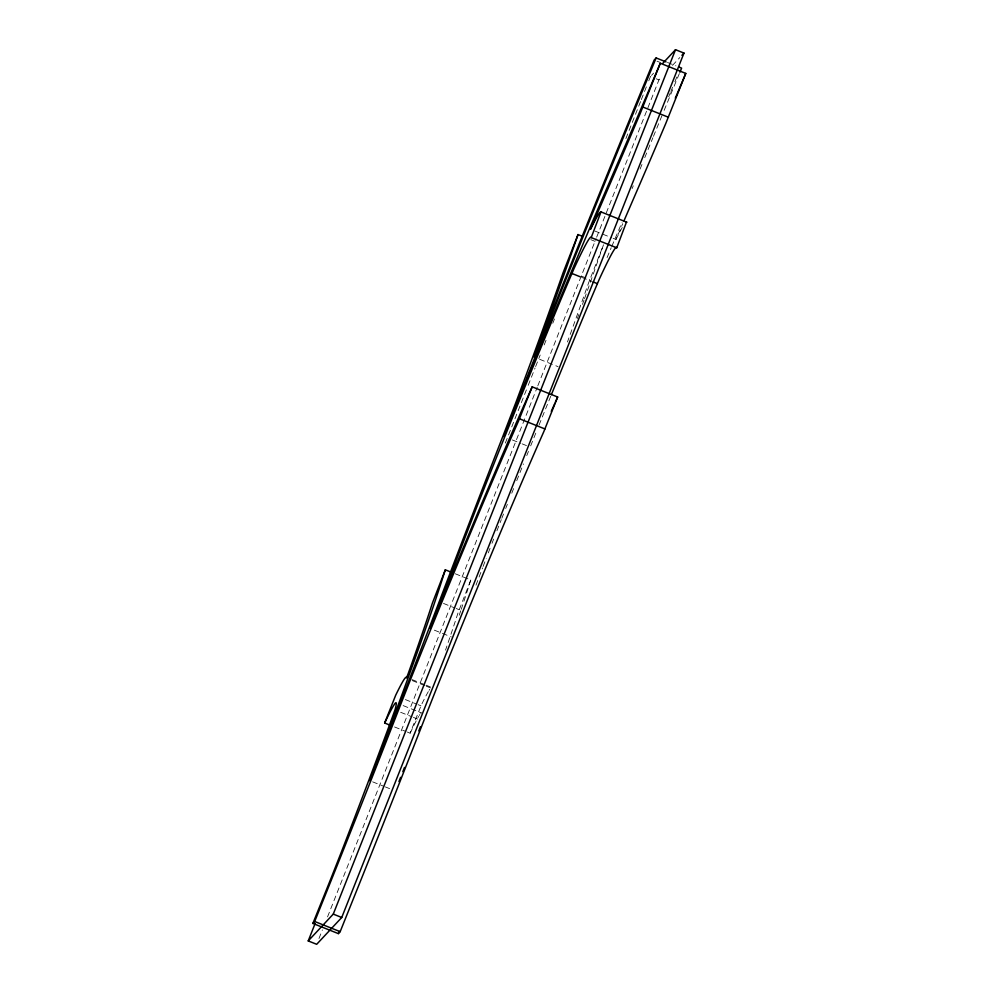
<?xml version="1.0" encoding="UTF-8"?>
<svg xmlns="http://www.w3.org/2000/svg" width="994" height="994" viewBox="0 0 994 994"><rect width="100%" height="100%" fill="white"/><g stroke="black" fill="none" stroke-linecap="round" stroke-linejoin="round"><path stroke-width="0.75" stroke-dasharray="4.97 3.73" d="M455.215 573.762L470.783 579.987L457.948 613.099A449.276 15.618 -68.2 0 1 445.511 650.138M470.783 579.987L467.428 590.523A476.735 16.575 -68.2 0 1 461.241 609.31M584.509 298.66A597.531 20.775 -68.2 0 0 600.972 252.029L603.52 244.735L588.535 283.017A570.084 19.818 -68.2 0 1 567.45 341.973M475.989 585.168L482.562 567.897M483.109 566.456L486.215 558.305M488.29 552.888L490.365 547.458M492.005 543.283L493.645 539.108M496.925 530.759L501.311 519.626M505.337 443.051L527.628 386.778M528.199 385.324L535.058 368.016M535.629 366.575L540.189 355.02M544.19 344.918L547.048 337.712M552.763 323.274L554.478 318.95M625.897 138.564L640.757 101.04M641.329 99.599L646.473 86.615M648.759 80.837L650.461 76.513L654.698 78.203M318.975 938.522L322.404 929.875M327.548 916.878L537.232 387.275M537.804 385.821L596.089 238.635M596.661 237.193L658.935 79.893L662.066 76.538M407.304 732.056L410.124 733.187L421.17 705.38A204.727 7.12 -68.2 0 1 428.402 691.476M674.914 81.67L677.871 74.513M679.337 73.606L670.726 94.418A694.21 24.129 -68.2 0 0 663.271 112.484M613.149 238.336L615.982 239.467L622.753 223.638M410.124 733.187L411.255 730.863A177.267 6.163 -68.2 0 1 418.66 716.425M615.982 239.467L616.031 239.368A240.498 8.362 -68.2 0 1 622.244 227.502M651.505 75.395L653.592 73.158M672.503 65.368L679.809 57.553M667.459 62.46L675.957 65.852M656.997 61.181L659.83 62.311M656.115 78.762L658.935 79.893M594.747 230.981L611.732 237.765M590.784 239.653L595.021 241.343M581.266 276.083L589.765 279.476M581.701 277.388L591.616 281.339M539.68 359.306L558.081 366.662M512.32 439.944L520.819 443.336M522.235 443.896L526.472 445.598M443.473 603.42L454.792 607.955M456.209 608.514L459.042 609.645M434.341 630.159L451.326 636.955M411.938 679.548L424.686 684.63M426.103 685.201L430.34 686.891M412.162 680.567L424.898 685.661M426.314 686.22L430.551 687.923M405.39 699.59L416.722 704.125M418.139 704.684L420.971 705.815M403.166 705.603L421.568 712.946M400.644 712.288L411.976 716.811M413.392 717.37L417.629 719.072M394.556 726.962L405.887 731.485M372.626 781.843L383.945 786.366M385.361 786.925L389.611 788.627M419.282 715.394A177.267 6.163 -68.2 0 1 419.841 714.537M420.748 713.369A177.267 6.163 -68.2 0 1 421.083 713.046M429.122 690.283A204.727 7.12 -68.2 0 1 429.768 689.302M501.858 518.234A441.808 15.357 -68.2 0 1 503.498 514.072M505.697 508.518A441.808 15.357 -68.2 0 1 507.338 504.343M511.761 493.21A441.808 15.357 -68.2 0 1 513.973 487.644M516.743 480.686A441.808 15.357 -68.2 0 1 523.428 463.949M526.77 455.6A441.808 15.357 -68.2 0 1 528.448 451.425M530.672 445.859A441.808 15.357 -68.2 0 1 536.263 431.968M539.059 425.047A441.808 15.357 -68.2 0 1 550.775 396.146M607.061 257.583A469.28 16.314 -68.2 0 1 611.198 247.767M611.795 246.388A469.28 16.314 -68.2 0 1 622.02 222.37M668.676 96.766A721.545 25.086 -68.2 0 1 670.341 92.703M670.9 91.361A721.545 25.086 -68.2 0 1 672.578 87.31M632.159 188.537A694.21 24.129 -68.2 0 1 633.253 185.828M640.086 169.067A694.21 24.129 -68.2 0 1 643.006 161.923M644.758 157.636A694.21 24.129 -68.2 0 1 652.884 137.768M653.468 136.352A694.21 24.129 -68.2 0 1 662.128 115.267M584 300.089A597.531 20.775 -68.2 0 1 582.447 304.412M578.794 314.514A597.531 20.775 -68.2 0 1 577.34 318.54M460.744 610.751A476.735 16.575 -68.2 0 1 459.253 615.174"/><path stroke-width="1.49" d="M450.965 572.072L445.312 569.811L441.945 580.347A476.735 16.575 -68.2 0 1 373.384 771.257L369.793 780.712L370.675 778.476A667.049 23.185 -68.2 0 0 439.77 600.227L452.618 566.481A721.892 25.098 -68.2 0 1 502.939 436.13L515.712 402.93A570.084 19.818 -68.2 0 0 563.051 272.841L578.036 234.559L582.285 236.261M578.036 234.559L575.501 241.853A597.531 20.775 -68.2 0 1 538.599 344.657L534.014 357.045L538.512 345.676A721.545 25.086 -68.2 0 1 647.653 75.78L654.164 60.05L656.139 57.938L666.042 61.901M390.319 725.272L384.653 723.011L395.699 695.204A204.727 7.12 -68.2 0 1 406.496 677.995L408.124 673.77A449.276 15.618 -68.2 0 0 432.465 602.923L445.312 569.811M662.986 63.107L675.51 49.7L683.984 53.08L341.737 917.487L316.688 944.3L308.227 940.92L315.086 923.6M312.874 923.426L314.688 921.488L337.6 864.432A694.495 24.142 -68.2 0 0 401.588 702.199L411.094 678.082A404.682 14.065 -68.2 0 1 518.421 421.282L532.175 386.84L557.659 397.016L543.892 431.458A404.682 14.065 -68.2 0 0 436.577 688.258L427.072 712.375A694.495 24.142 -68.2 0 1 363.071 874.608L340.172 931.664L338.358 933.614L312.874 923.426L313.756 921.239A668.763 23.247 -68.2 0 0 331.002 878.336L341.029 852.889A449.276 15.618 -68.2 0 0 391.698 718.985L395.127 709.505A177.267 6.163 -68.2 0 0 385.771 720.675L384.653 723.011M532.175 386.84L529.38 393.139A432.142 15.022 -68.2 0 0 433.235 620.716L430.091 628.469L476.374 508.046A441.808 15.357 -68.2 0 1 561.349 298.386L573.973 268.666A213.039 7.405 -68.2 0 1 591.206 237.566L601.084 211.672A240.498 8.362 -68.2 0 0 590.548 229.192L609.347 185.543A747.985 26.006 -68.2 0 0 640.223 113.478L660.302 63.243L685.773 73.419L665.707 123.654A747.985 26.006 -68.2 0 1 634.831 195.719L623.983 220.805M308.227 940.92L333.263 914.107L675.51 49.7M591.256 237.628L616.727 247.804L626.555 221.861A240.498 8.362 -68.2 0 0 625.922 222.159M338.358 933.614L339.24 931.415M656.139 57.938L645.255 84.241A694.21 24.129 -68.2 0 0 514.482 409.292L503.834 436.552L513.202 413.255A469.28 16.314 -68.2 0 1 600.103 203.869L615.087 169.166A720.961 25.061 -68.2 0 0 653.766 78.675L660.302 63.243M679.908 72.227L681.611 68.114L678.778 66.983M616.727 247.804L616.678 247.742A213.039 7.405 -68.2 0 0 599.457 278.842L586.82 308.562A441.808 15.357 -68.2 0 0 551.359 394.705M685.773 73.419L679.25 88.851A720.961 25.061 -68.2 0 1 675.299 98.17M555.41 402.061L557.659 397.016M681.896 55.316L683.984 53.08M642.944 107.066L668.428 117.242M601.37 212.057L626.854 222.246M571.798 273.425L580.285 276.817M593.033 281.911L597.282 283.601M519.527 418.797L544.998 428.973M333.263 914.107L341.737 917.487M314.688 921.488L340.172 931.664M551.285 411.342A432.142 15.022 -68.2 0 1 554.851 403.315M420.412 726.751A667.049 23.185 -68.2 0 1 418.785 730.925M404.496 767.43A667.049 23.185 -68.2 0 1 402.831 771.667M400.607 777.32A667.049 23.185 -68.2 0 1 398.942 781.57"/></g></svg>
